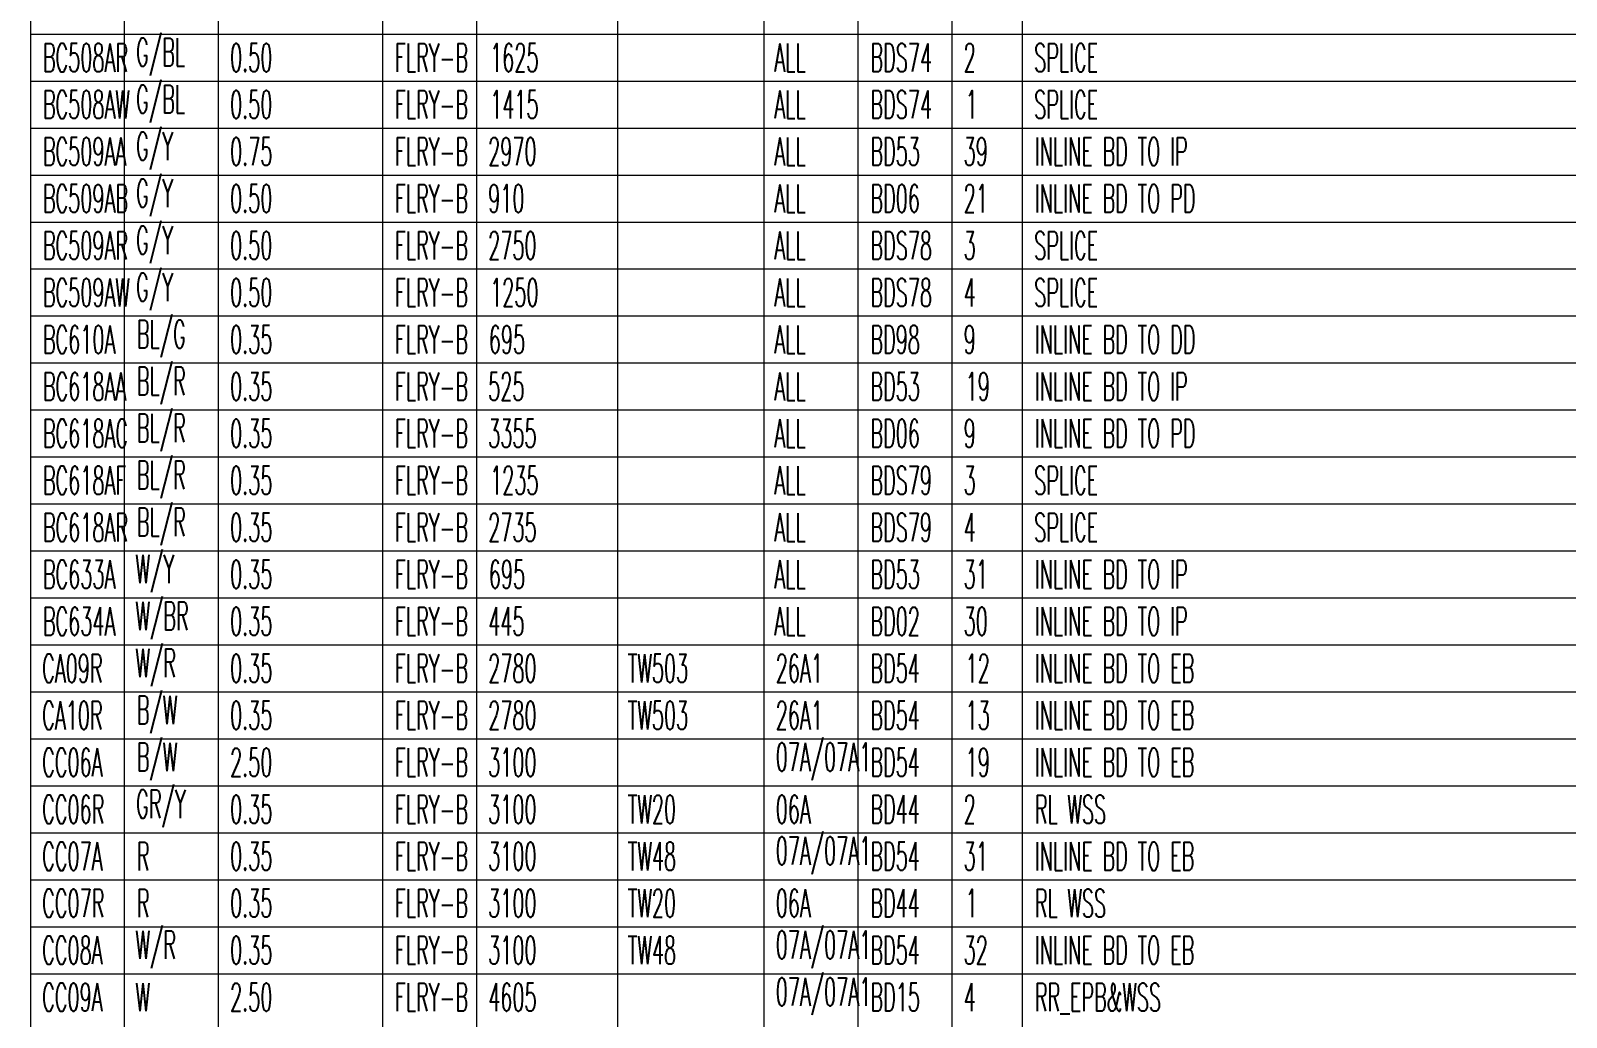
# Model space of a CAD drawing. Header units: inches. Extents: x 47316 to 59086, y 3141 to 11743.
# Drawn here: x 54078.1 to 54241.6, y 6037 to 6142 of the extents above; entities that cross this region are included whole.
import ezdxf

# ---------------------------------------------------------------- set-up
doc = ezdxf.new("R2010")
doc.units = ezdxf.units.IN
doc.header["$MEASUREMENT"] = 0
doc.styles.get("Standard").update_dxf_attribs({"font": ''})
doc.styles.get('Standard').set_extended_font_data('SimSun')

msp = doc.modelspace()

# ---------------------------------------------------------------- linework, layer by layer
at = {"color": 0, "linetype": 'Continuous', "lineweight": 15}
for p, q in [((54078.14, 5891.63), (54078.14, 6396.63)), ((54088.14, 5891.63), (54088.14, 6396.63)), ((54098.14, 5891.63), (54098.14, 6396.63)), ((54115.61, 5891.63), (54115.61, 6396.63)), ((54125.61, 5891.63), (54125.61, 6396.63)), ((54140.61, 5891.63), (54140.61, 6396.63)), ((54156.21, 5891.63), (54156.21, 6396.63)), ((54166.21, 5891.63), (54166.21, 6396.63)), ((54176.21, 5891.63), (54176.21, 6396.63)), ((54183.71, 5891.63), (54183.71, 6396.63)), ((54078.14, 6141.63), (54404.99, 6141.63)), ((54078.14, 6136.63), (54404.99, 6136.63)), ((54078.14, 6131.63), (54404.99, 6131.63)), ((54078.14, 6126.63), (54404.99, 6126.63)), ((54078.14, 6121.63), (54404.99, 6121.63)), ((54078.14, 6116.63), (54404.99, 6116.63)), ((54078.14, 6111.63), (54404.99, 6111.63)), ((54078.14, 6106.63), (54404.99, 6106.63)), ((54078.14, 6101.63), (54404.99, 6101.63)), ((54078.14, 6096.63), (54404.99, 6096.63)), ((54078.14, 6091.63), (54404.99, 6091.63)), ((54078.14, 6086.63), (54404.99, 6086.63)), ((54078.14, 6081.63), (54404.99, 6081.63)), ((54078.14, 6076.63), (54404.99, 6076.63)), ((54078.14, 6071.63), (54404.99, 6071.63)), ((54078.14, 6066.63), (54404.99, 6066.63)), ((54078.14, 6061.63), (54404.99, 6061.63)), ((54078.14, 6056.63), (54404.99, 6056.63)), ((54078.14, 6051.63), (54404.99, 6051.63)), ((54078.14, 6046.63), (54404.99, 6046.63)), ((54078.14, 6041.63), (54404.99, 6041.63))]:
    msp.add_line(p, q, dxfattribs=at)

# ---------------------------------------------------------------- texts
at = {"color": 7, "linetype": 'Continuous', "lineweight": 15, "char_height": 3, "attachment_point": 1}
for s, insert, width in [('\\Fromans.shx;\\W0.5000000000;\\T1.0000000000;\\o\\lG/BL', (54089.36, 6141.2), 5.7857), ('\\Fromans.shx;\\W0.5000000000;\\T1.0000000000;\\o\\lBC508AR', (54079.43, 6140.63), 10.0714), ('\\Fromans.shx;\\W0.5000000000;\\T1.0000000000;\\o\\l0.50', (54099.36, 6140.63), 5), ('\\Fromans.shx;\\W0.5000000000;\\T1.0000000000;\\o\\lFLRY-B', (54116.9, 6140.63), 8.6429), ('\\Fromans.shx;\\W0.5000000000;\\T1.0000000000;\\o\\l1625', (54127.04, 6140.63), 5.7143), ('\\Fromans.shx;\\W0.5000000000;\\T1.0000000000;\\o\\lALL', (54157.28, 6140.63), 3.7143), ('\\Fromans.shx;\\W0.5000000000;\\T1.0000000000;\\o\\lBDS74', (54167.5, 6140.63), 7.2857), ('\\Fromans.shx;\\W0.5000000000;\\T1.0000000000;\\o\\l2', (54177.43, 6140.63), 1.4286), ('\\Fromans.shx;\\W0.5000000000;\\T1.0000000000;\\o\\lSPLICE', (54184.93, 6140.63), 7.5714), ('\\Fromans.shx;\\W0.5000000000;\\T1.0000000000;\\o\\lG/BL', (54089.36, 6136.2), 5.7857), ('\\Fromans.shx;\\W0.5000000000;\\T1.0000000000;\\o\\lBC508AW', (54079.43, 6135.63), 10.2857), ('\\Fromans.shx;\\W0.5000000000;\\T1.0000000000;\\o\\l0.50', (54099.36, 6135.63), 5), ('\\Fromans.shx;\\W0.5000000000;\\T1.0000000000;\\o\\lFLRY-B', (54116.9, 6135.63), 8.6429), ('\\Fromans.shx;\\W0.5000000000;\\T1.0000000000;\\o\\l1415', (54127.04, 6135.63), 5.7143), ('\\Fromans.shx;\\W0.5000000000;\\T1.0000000000;\\o\\lALL', (54157.28, 6135.63), 3.7143), ('\\Fromans.shx;\\W0.5000000000;\\T1.0000000000;\\o\\lBDS74', (54167.5, 6135.63), 7.2857), ('\\Fromans.shx;\\W0.5000000000;\\T1.0000000000;\\o\\l1', (54177.64, 6135.63), 1.4286), ('\\Fromans.shx;\\W0.5000000000;\\T1.0000000000;\\o\\lSPLICE', (54184.93, 6135.63), 7.5714), ('\\Fromans.shx;\\W0.5000000000;\\T1.0000000000;\\o\\lG/Y', (54089.36, 6131.2), 4.3571), ('\\Fromans.shx;\\W0.5000000000;\\T1.0000000000;\\o\\lBC509AA', (54079.43, 6130.63), 9.8571), ('\\Fromans.shx;\\W0.5000000000;\\T1.0000000000;\\o\\l0.75', (54099.36, 6130.63), 5), ('\\Fromans.shx;\\W0.5000000000;\\T1.0000000000;\\o\\lFLRY-B', (54116.9, 6130.63), 8.6429), ('\\Fromans.shx;\\W0.5000000000;\\T1.0000000000;\\o\\l2970', (54126.83, 6130.63), 5.7143), ('\\Fromans.shx;\\W0.5000000000;\\T1.0000000000;\\o\\lALL', (54157.28, 6130.63), 3.7143), ('\\Fromans.shx;\\W0.5000000000;\\T1.0000000000;\\o\\lBD53', (54167.5, 6130.63), 5.8571), ('\\Fromans.shx;\\W0.5000000000;\\T1.0000000000;\\o\\l39', (54177.43, 6130.63), 2.8571), ('\\Fromans.shx;\\W0.5000000000;\\T1.0000000000;\\o\\lINLINE BD TO IP', (54185, 6130.63), 19.1429), ('\\Fromans.shx;\\W0.5000000000;\\T1.0000000000;\\o\\lBC509AB', (54079.43, 6125.63), 10.0714), ('\\Fromans.shx;\\W0.5000000000;\\T1.0000000000;\\o\\lG/Y', (54089.36, 6126.2), 4.3571), ('\\Fromans.shx;\\W0.5000000000;\\T1.0000000000;\\o\\l0.50', (54099.36, 6125.63), 5), ('\\Fromans.shx;\\W0.5000000000;\\T1.0000000000;\\o\\lFLRY-B', (54116.9, 6125.63), 8.6429), ('\\Fromans.shx;\\W0.5000000000;\\T1.0000000000;\\o\\l910', (54126.83, 6125.63), 4.2857), ('\\Fromans.shx;\\W0.5000000000;\\T1.0000000000;\\o\\lALL', (54157.28, 6125.63), 3.7143), ('\\Fromans.shx;\\W0.5000000000;\\T1.0000000000;\\o\\lBD06', (54167.5, 6125.63), 5.8571), ('\\Fromans.shx;\\W0.5000000000;\\T1.0000000000;\\o\\l21', (54177.43, 6125.63), 2.8571), ('\\Fromans.shx;\\W0.5000000000;\\T1.0000000000;\\o\\lINLINE BD TO PD', (54185, 6125.63), 20.0714), ('\\Fromans.shx;\\W0.5000000000;\\T1.0000000000;\\o\\lBC509AR', (54079.43, 6120.63), 10.0714), ('\\Fromans.shx;\\W0.5000000000;\\T1.0000000000;\\o\\lG/Y', (54089.36, 6121.2), 4.3571), ('\\Fromans.shx;\\W0.5000000000;\\T1.0000000000;\\o\\l0.50', (54099.36, 6120.63), 5), ('\\Fromans.shx;\\W0.5000000000;\\T1.0000000000;\\o\\lFLRY-B', (54116.9, 6120.63), 8.6429), ('\\Fromans.shx;\\W0.5000000000;\\T1.0000000000;\\o\\l2750', (54126.83, 6120.63), 5.7143), ('\\Fromans.shx;\\W0.5000000000;\\T1.0000000000;\\o\\lALL', (54157.28, 6120.63), 3.7143), ('\\Fromans.shx;\\W0.5000000000;\\T1.0000000000;\\o\\lBDS78', (54167.5, 6120.63), 7.2857), ('\\Fromans.shx;\\W0.5000000000;\\T1.0000000000;\\o\\l3', (54177.43, 6120.63), 1.4286), ('\\Fromans.shx;\\W0.5000000000;\\T1.0000000000;\\o\\lSPLICE', (54184.93, 6120.63), 7.5714), ('\\Fromans.shx;\\W0.5000000000;\\T1.0000000000;\\o\\lBC509AW', (54079.43, 6115.63), 10.2857), ('\\Fromans.shx;\\W0.5000000000;\\T1.0000000000;\\o\\lG/Y', (54089.36, 6116.2), 4.3571), ('\\Fromans.shx;\\W0.5000000000;\\T1.0000000000;\\o\\l0.50', (54099.36, 6115.63), 5), ('\\Fromans.shx;\\W0.5000000000;\\T1.0000000000;\\o\\lFLRY-B', (54116.9, 6115.63), 8.6429), ('\\Fromans.shx;\\W0.5000000000;\\T1.0000000000;\\o\\l1250', (54127.04, 6115.63), 5.7143), ('\\Fromans.shx;\\W0.5000000000;\\T1.0000000000;\\o\\lALL', (54157.28, 6115.63), 3.7143), ('\\Fromans.shx;\\W0.5000000000;\\T1.0000000000;\\o\\lBDS78', (54167.5, 6115.63), 7.2857), ('\\Fromans.shx;\\W0.5000000000;\\T1.0000000000;\\o\\l4', (54177.43, 6115.63), 1.4286), ('\\Fromans.shx;\\W0.5000000000;\\T1.0000000000;\\o\\lSPLICE', (54184.93, 6115.63), 7.5714), ('\\Fromans.shx;\\W0.5000000000;\\T1.0000000000;\\o\\lBC610A', (54079.43, 6110.63), 8.5714), ('\\Fromans.shx;\\W0.5000000000;\\T1.0000000000;\\o\\lBL/G', (54089.43, 6111.2), 5.7857), ('\\Fromans.shx;\\W0.5000000000;\\T1.0000000000;\\o\\l0.35', (54099.36, 6110.63), 5), ('\\Fromans.shx;\\W0.5000000000;\\T1.0000000000;\\o\\lFLRY-B', (54116.9, 6110.63), 8.6429), ('\\Fromans.shx;\\W0.5000000000;\\T1.0000000000;\\o\\l695', (54126.9, 6110.63), 4.2857), ('\\Fromans.shx;\\W0.5000000000;\\T1.0000000000;\\o\\lALL', (54157.28, 6110.63), 3.7143), ('\\Fromans.shx;\\W0.5000000000;\\T1.0000000000;\\o\\lBD98', (54167.5, 6110.63), 5.8571), ('\\Fromans.shx;\\W0.5000000000;\\T1.0000000000;\\o\\l9', (54177.43, 6110.63), 1.4286), ('\\Fromans.shx;\\W0.5000000000;\\T1.0000000000;\\o\\lINLINE BD TO DD', (54185, 6110.63), 20.0714), ('\\Fromans.shx;\\W0.5000000000;\\T1.0000000000;\\o\\lBC618AA', (54079.43, 6105.63), 9.8571), ('\\Fromans.shx;\\W0.5000000000;\\T1.0000000000;\\o\\lBL/R', (54089.43, 6106.2), 5.7857), ('\\Fromans.shx;\\W0.5000000000;\\T1.0000000000;\\o\\l0.35', (54099.36, 6105.63), 5), ('\\Fromans.shx;\\W0.5000000000;\\T1.0000000000;\\o\\lFLRY-B', (54116.9, 6105.63), 8.6429), ('\\Fromans.shx;\\W0.5000000000;\\T1.0000000000;\\o\\l525', (54126.83, 6105.63), 4.2857), ('\\Fromans.shx;\\W0.5000000000;\\T1.0000000000;\\o\\lALL', (54157.28, 6105.63), 3.7143), ('\\Fromans.shx;\\W0.5000000000;\\T1.0000000000;\\o\\lBD53', (54167.5, 6105.63), 5.8571), ('\\Fromans.shx;\\W0.5000000000;\\T1.0000000000;\\o\\l19', (54177.64, 6105.63), 2.8571), ('\\Fromans.shx;\\W0.5000000000;\\T1.0000000000;\\o\\lINLINE BD TO IP', (54185, 6105.63), 19.1429), ('\\Fromans.shx;\\W0.5000000000;\\T1.0000000000;\\o\\lBL/R', (54089.43, 6101.2), 5.7857), ('\\Fromans.shx;\\W0.5000000000;\\T1.0000000000;\\o\\lBC618AC', (54079.43, 6100.63), 10.0714), ('\\Fromans.shx;\\W0.5000000000;\\T1.0000000000;\\o\\l0.35', (54099.36, 6100.63), 5), ('\\Fromans.shx;\\W0.5000000000;\\T1.0000000000;\\o\\lFLRY-B', (54116.9, 6100.63), 8.6429), ('\\Fromans.shx;\\W0.5000000000;\\T1.0000000000;\\o\\l3355', (54126.83, 6100.63), 5.7143), ('\\Fromans.shx;\\W0.5000000000;\\T1.0000000000;\\o\\lALL', (54157.28, 6100.63), 3.7143), ('\\Fromans.shx;\\W0.5000000000;\\T1.0000000000;\\o\\lBD06', (54167.5, 6100.63), 5.8571), ('\\Fromans.shx;\\W0.5000000000;\\T1.0000000000;\\o\\l9', (54177.43, 6100.63), 1.4286), ('\\Fromans.shx;\\W0.5000000000;\\T1.0000000000;\\o\\lINLINE BD TO PD', (54185, 6100.63), 20.0714), ('\\Fromans.shx;\\W0.5000000000;\\T1.0000000000;\\o\\lBL/R', (54089.43, 6096.2), 5.7857), ('\\Fromans.shx;\\W0.5000000000;\\T1.0000000000;\\o\\lBC618AF', (54079.43, 6095.63), 9.8571), ('\\Fromans.shx;\\W0.5000000000;\\T1.0000000000;\\o\\l0.35', (54099.36, 6095.63), 5), ('\\Fromans.shx;\\W0.5000000000;\\T1.0000000000;\\o\\lFLRY-B', (54116.9, 6095.63), 8.6429), ('\\Fromans.shx;\\W0.5000000000;\\T1.0000000000;\\o\\l1235', (54127.04, 6095.63), 5.7143), ('\\Fromans.shx;\\W0.5000000000;\\T1.0000000000;\\o\\lALL', (54157.28, 6095.63), 3.7143), ('\\Fromans.shx;\\W0.5000000000;\\T1.0000000000;\\o\\lBDS79', (54167.5, 6095.63), 7.2857), ('\\Fromans.shx;\\W0.5000000000;\\T1.0000000000;\\o\\l3', (54177.43, 6095.63), 1.4286), ('\\Fromans.shx;\\W0.5000000000;\\T1.0000000000;\\o\\lSPLICE', (54184.93, 6095.63), 7.5714), ('\\Fromans.shx;\\W0.5000000000;\\T1.0000000000;\\o\\lBL/R', (54089.43, 6091.2), 5.7857), ('\\Fromans.shx;\\W0.5000000000;\\T1.0000000000;\\o\\lBC618AR', (54079.43, 6090.63), 10.0714), ('\\Fromans.shx;\\W0.5000000000;\\T1.0000000000;\\o\\l0.35', (54099.36, 6090.63), 5), ('\\Fromans.shx;\\W0.5000000000;\\T1.0000000000;\\o\\lFLRY-B', (54116.9, 6090.63), 8.6429), ('\\Fromans.shx;\\W0.5000000000;\\T1.0000000000;\\o\\l2735', (54126.83, 6090.63), 5.7143), ('\\Fromans.shx;\\W0.5000000000;\\T1.0000000000;\\o\\lALL', (54157.28, 6090.63), 3.7143), ('\\Fromans.shx;\\W0.5000000000;\\T1.0000000000;\\o\\lBDS79', (54167.5, 6090.63), 7.2857), ('\\Fromans.shx;\\W0.5000000000;\\T1.0000000000;\\o\\l4', (54177.43, 6090.63), 1.4286), ('\\Fromans.shx;\\W0.5000000000;\\T1.0000000000;\\o\\lSPLICE', (54184.93, 6090.63), 7.5714), ('\\Fromans.shx;\\W0.5000000000;\\T1.0000000000;\\o\\lW/Y', (54089.29, 6086.2), 4.5714), ('\\Fromans.shx;\\W0.5000000000;\\T1.0000000000;\\o\\lBC633A', (54079.43, 6085.63), 8.5714), ('\\Fromans.shx;\\W0.5000000000;\\T1.0000000000;\\o\\l0.35', (54099.36, 6085.63), 5), ('\\Fromans.shx;\\W0.5000000000;\\T1.0000000000;\\o\\lFLRY-B', (54116.9, 6085.63), 8.6429), ('\\Fromans.shx;\\W0.5000000000;\\T1.0000000000;\\o\\l695', (54126.9, 6085.63), 4.2857), ('\\Fromans.shx;\\W0.5000000000;\\T1.0000000000;\\o\\lALL', (54157.28, 6085.63), 3.7143), ('\\Fromans.shx;\\W0.5000000000;\\T1.0000000000;\\o\\lBD53', (54167.5, 6085.63), 5.8571), ('\\Fromans.shx;\\W0.5000000000;\\T1.0000000000;\\o\\l31', (54177.43, 6085.63), 2.8571), ('\\Fromans.shx;\\W0.5000000000;\\T1.0000000000;\\o\\lINLINE BD TO IP', (54185, 6085.63), 19.1429), ('\\Fromans.shx;\\W0.5000000000;\\T1.0000000000;\\o\\lW/BR', (54089.29, 6081.2), 6.2857), ('\\Fromans.shx;\\W0.5000000000;\\T1.0000000000;\\o\\lBC634A', (54079.43, 6080.63), 8.5714), ('\\Fromans.shx;\\W0.5000000000;\\T1.0000000000;\\o\\l0.35', (54099.36, 6080.63), 5), ('\\Fromans.shx;\\W0.5000000000;\\T1.0000000000;\\o\\lFLRY-B', (54116.9, 6080.63), 8.6429), ('\\Fromans.shx;\\W0.5000000000;\\T1.0000000000;\\o\\l445', (54126.83, 6080.63), 4.2857), ('\\Fromans.shx;\\W0.5000000000;\\T1.0000000000;\\o\\lALL', (54157.28, 6080.63), 3.7143), ('\\Fromans.shx;\\W0.5000000000;\\T1.0000000000;\\o\\lBD02', (54167.5, 6080.63), 5.8571), ('\\Fromans.shx;\\W0.5000000000;\\T1.0000000000;\\o\\l30', (54177.43, 6080.63), 2.8571), ('\\Fromans.shx;\\W0.5000000000;\\T1.0000000000;\\o\\lINLINE BD TO IP', (54185, 6080.63), 19.1429), ('\\Fromans.shx;\\W0.5000000000;\\T1.0000000000;\\o\\lW/R', (54089.29, 6076.2), 4.7857), ('\\Fromans.shx;\\W0.5000000000;\\T1.0000000000;\\o\\lCA09R', (54079.36, 6075.63), 7.1429), ('\\Fromans.shx;\\W0.5000000000;\\T1.0000000000;\\o\\l0.35', (54099.36, 6075.63), 5), ('\\Fromans.shx;\\W0.5000000000;\\T1.0000000000;\\o\\lFLRY-B', (54116.9, 6075.63), 8.6429), ('\\Fromans.shx;\\W0.5000000000;\\T1.0000000000;\\o\\l2780', (54126.83, 6075.63), 5.7143), ('\\Fromans.shx;\\W0.5000000000;\\T1.0000000000;\\o\\lTW503', (54141.68, 6075.63), 7.1429), ('\\Fromans.shx;\\W0.5000000000;\\T1.0000000000;\\o\\l26A1', (54157.43, 6075.63), 5.5714), ('\\Fromans.shx;\\W0.5000000000;\\T1.0000000000;\\o\\lBD54', (54167.5, 6075.63), 5.8571), ('\\Fromans.shx;\\W0.5000000000;\\T1.0000000000;\\o\\l12', (54177.64, 6075.63), 2.8571), ('\\Fromans.shx;\\W0.5000000000;\\T1.0000000000;\\o\\lINLINE BD TO EB', (54185, 6075.63), 19.9286), ('\\Fromans.shx;\\W0.5000000000;\\T1.0000000000;\\o\\lB/W', (54089.43, 6071.2), 4.7857), ('\\Fromans.shx;\\W0.5000000000;\\T1.0000000000;\\o\\lCA10R', (54079.36, 6070.63), 7.1429), ('\\Fromans.shx;\\W0.5000000000;\\T1.0000000000;\\o\\l0.35', (54099.36, 6070.63), 5), ('\\Fromans.shx;\\W0.5000000000;\\T1.0000000000;\\o\\lFLRY-B', (54116.9, 6070.63), 8.6429), ('\\Fromans.shx;\\W0.5000000000;\\T1.0000000000;\\o\\l2780', (54126.83, 6070.63), 5.7143), ('\\Fromans.shx;\\W0.5000000000;\\T1.0000000000;\\o\\lTW503', (54141.68, 6070.63), 7.1429), ('\\Fromans.shx;\\W0.5000000000;\\T1.0000000000;\\o\\l26A1', (54157.43, 6070.63), 5.5714), ('\\Fromans.shx;\\W0.5000000000;\\T1.0000000000;\\o\\lBD54', (54167.5, 6070.63), 5.8571), ('\\Fromans.shx;\\W0.5000000000;\\T1.0000000000;\\o\\l13', (54177.64, 6070.63), 2.8571), ('\\Fromans.shx;\\W0.5000000000;\\T1.0000000000;\\o\\lINLINE BD TO EB', (54185, 6070.63), 19.9286), ('\\Fromans.shx;\\W0.5000000000;\\T1.0000000000;\\o\\lB/W', (54089.43, 6066.2), 4.7857), ('\\Fromans.shx;\\W0.5000000000;\\T1.0000000000;\\o\\l07A/07A1', (54157.43, 6066.2), 11.2857), ('\\Fromans.shx;\\W0.5000000000;\\T1.0000000000;\\o\\lCC06A', (54079.36, 6065.63), 7.1429), ('\\Fromans.shx;\\W0.5000000000;\\T1.0000000000;\\o\\l2.50', (54099.36, 6065.63), 5), ('\\Fromans.shx;\\W0.5000000000;\\T1.0000000000;\\o\\lFLRY-B', (54116.9, 6065.63), 8.6429), ('\\Fromans.shx;\\W0.5000000000;\\T1.0000000000;\\o\\l3100', (54126.83, 6065.63), 5.7143), ('\\Fromans.shx;\\W0.5000000000;\\T1.0000000000;\\o\\lBD54', (54167.5, 6065.63), 5.8571), ('\\Fromans.shx;\\W0.5000000000;\\T1.0000000000;\\o\\l19', (54177.64, 6065.63), 2.8571), ('\\Fromans.shx;\\W0.5000000000;\\T1.0000000000;\\o\\lINLINE BD TO EB', (54185, 6065.63), 19.9286), ('\\Fromans.shx;\\W0.5000000000;\\T1.0000000000;\\o\\lGR/Y', (54089.36, 6061.2), 5.8571), ('\\Fromans.shx;\\W0.5000000000;\\T1.0000000000;\\o\\lCC06R', (54079.36, 6060.63), 7.3571), ('\\Fromans.shx;\\W0.5000000000;\\T1.0000000000;\\o\\l0.35', (54099.36, 6060.63), 5), ('\\Fromans.shx;\\W0.5000000000;\\T1.0000000000;\\o\\lFLRY-B', (54116.9, 6060.63), 8.6429), ('\\Fromans.shx;\\W0.5000000000;\\T1.0000000000;\\o\\l3100', (54126.83, 6060.63), 5.7143), ('\\Fromans.shx;\\W0.5000000000;\\T1.0000000000;\\o\\lTW20', (54141.68, 6060.63), 5.7143), ('\\Fromans.shx;\\W0.5000000000;\\T1.0000000000;\\o\\l06A', (54157.43, 6060.63), 4.1429), ('\\Fromans.shx;\\W0.5000000000;\\T1.0000000000;\\o\\lBD44', (54167.5, 6060.63), 5.8571), ('\\Fromans.shx;\\W0.5000000000;\\T1.0000000000;\\o\\l2', (54177.43, 6060.63), 1.4286), ('\\Fromans.shx;\\W0.5000000000;\\T1.0000000000;\\o\\lRL WSS', (54185, 6060.63), 8.7857), ('\\Fromans.shx;\\W0.5000000000;\\T1.0000000000;\\o\\l07A/07A1', (54157.43, 6056.2), 11.2857), ('\\Fromans.shx;\\W0.5000000000;\\T1.0000000000;\\o\\lCC07A', (54079.36, 6055.63), 7.1429), ('\\Fromans.shx;\\W0.5000000000;\\T1.0000000000;\\o\\lR', (54089.43, 6055.63), 1.5), ('\\Fromans.shx;\\W0.5000000000;\\T1.0000000000;\\o\\l0.35', (54099.36, 6055.63), 5), ('\\Fromans.shx;\\W0.5000000000;\\T1.0000000000;\\o\\lFLRY-B', (54116.9, 6055.63), 8.6429), ('\\Fromans.shx;\\W0.5000000000;\\T1.0000000000;\\o\\l3100', (54126.83, 6055.63), 5.7143), ('\\Fromans.shx;\\W0.5000000000;\\T1.0000000000;\\o\\lTW48', (54141.68, 6055.63), 5.7143), ('\\Fromans.shx;\\W0.5000000000;\\T1.0000000000;\\o\\lBD54', (54167.5, 6055.63), 5.8571), ('\\Fromans.shx;\\W0.5000000000;\\T1.0000000000;\\o\\l31', (54177.43, 6055.63), 2.8571), ('\\Fromans.shx;\\W0.5000000000;\\T1.0000000000;\\o\\lINLINE BD TO EB', (54185, 6055.63), 19.9286), ('\\Fromans.shx;\\W0.5000000000;\\T1.0000000000;\\o\\lCC07R', (54079.36, 6050.63), 7.3571), ('\\Fromans.shx;\\W0.5000000000;\\T1.0000000000;\\o\\lR', (54089.43, 6050.63), 1.5), ('\\Fromans.shx;\\W0.5000000000;\\T1.0000000000;\\o\\l0.35', (54099.36, 6050.63), 5), ('\\Fromans.shx;\\W0.5000000000;\\T1.0000000000;\\o\\lFLRY-B', (54116.9, 6050.63), 8.6429), ('\\Fromans.shx;\\W0.5000000000;\\T1.0000000000;\\o\\l3100', (54126.83, 6050.63), 5.7143), ('\\Fromans.shx;\\W0.5000000000;\\T1.0000000000;\\o\\lTW20', (54141.68, 6050.63), 5.7143), ('\\Fromans.shx;\\W0.5000000000;\\T1.0000000000;\\o\\l06A', (54157.43, 6050.63), 4.1429), ('\\Fromans.shx;\\W0.5000000000;\\T1.0000000000;\\o\\lBD44', (54167.5, 6050.63), 5.8571), ('\\Fromans.shx;\\W0.5000000000;\\T1.0000000000;\\o\\l1', (54177.64, 6050.63), 1.4286), ('\\Fromans.shx;\\W0.5000000000;\\T1.0000000000;\\o\\lRL WSS', (54185, 6050.63), 8.7857), ('\\Fromans.shx;\\W0.5000000000;\\T1.0000000000;\\o\\lW/R', (54089.29, 6046.2), 4.7857), ('\\Fromans.shx;\\W0.5000000000;\\T1.0000000000;\\o\\l07A/07A1', (54157.43, 6046.2), 11.2857), ('\\Fromans.shx;\\W0.5000000000;\\T1.0000000000;\\o\\lCC08A', (54079.36, 6045.63), 7.1429), ('\\Fromans.shx;\\W0.5000000000;\\T1.0000000000;\\o\\l0.35', (54099.36, 6045.63), 5), ('\\Fromans.shx;\\W0.5000000000;\\T1.0000000000;\\o\\lFLRY-B', (54116.9, 6045.63), 8.6429), ('\\Fromans.shx;\\W0.5000000000;\\T1.0000000000;\\o\\l3100', (54126.83, 6045.63), 5.7143), ('\\Fromans.shx;\\W0.5000000000;\\T1.0000000000;\\o\\lTW48', (54141.68, 6045.63), 5.7143), ('\\Fromans.shx;\\W0.5000000000;\\T1.0000000000;\\o\\lBD54', (54167.5, 6045.63), 5.8571), ('\\Fromans.shx;\\W0.5000000000;\\T1.0000000000;\\o\\l32', (54177.43, 6045.63), 2.8571), ('\\Fromans.shx;\\W0.5000000000;\\T1.0000000000;\\o\\lINLINE BD TO EB', (54185, 6045.63), 19.9286), ('\\Fromans.shx;\\W0.5000000000;\\T1.0000000000;\\o\\lCC09A', (54079.36, 6040.63), 7.1429), ('\\Fromans.shx;\\W0.5000000000;\\T1.0000000000;\\o\\lW', (54089.29, 6040.63), 1.7143), ('\\Fromans.shx;\\W0.5000000000;\\T1.0000000000;\\o\\l2.50', (54099.36, 6040.63), 5), ('\\Fromans.shx;\\W0.5000000000;\\T1.0000000000;\\o\\lFLRY-B', (54116.9, 6040.63), 8.6429), ('\\Fromans.shx;\\W0.5000000000;\\T1.0000000000;\\o\\l4605', (54126.83, 6040.63), 5.7143), ('\\Fromans.shx;\\W0.5000000000;\\T1.0000000000;\\o\\l07A/07A1', (54157.43, 6041.2), 11.2857), ('\\Fromans.shx;\\W0.5000000000;\\T1.0000000000;\\o\\lBD15', (54167.5, 6040.63), 5.8571), ('\\Fromans.shx;\\W0.5000000000;\\T1.0000000000;\\o\\l4', (54177.43, 6040.63), 1.4286), ('\\Fromans.shx;\\W0.5000000000;\\T1.0000000000;\\o\\lRR_EPB&WSS', (54185, 6040.63), 15.5)]:
    msp.add_mtext(s, dxfattribs=dict(at, insert=insert, width=width))

doc.saveas('drawing.dxf')
